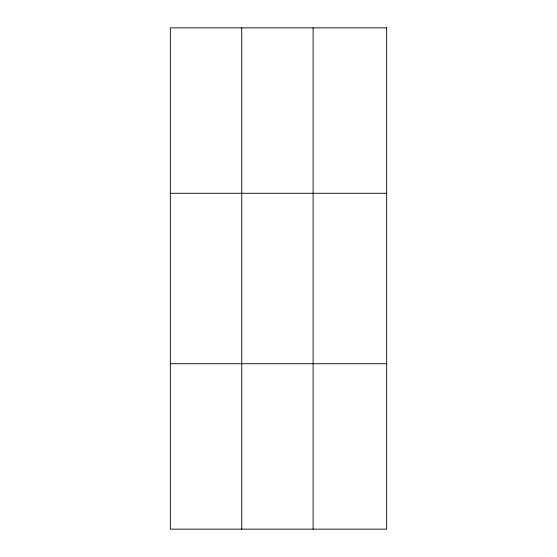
<?xml version="1.0" encoding="UTF-8"?>
<svg xmlns="http://www.w3.org/2000/svg" width="557" height="557" viewBox="0 0 557 557"><rect width="100%" height="100%" fill="white"/><g stroke="black" fill="none" stroke-linecap="round" stroke-linejoin="round"><path stroke-width="0.84" d="M241.731 529.15L241.731 27.85M313.111 529.15L313.111 27.85M170.345 193.279L386.655 193.279M170.345 363.721L386.655 363.721M386.655 27.85L386.655 529.15L170.345 529.15L170.345 27.85L386.655 27.85"/></g></svg>
